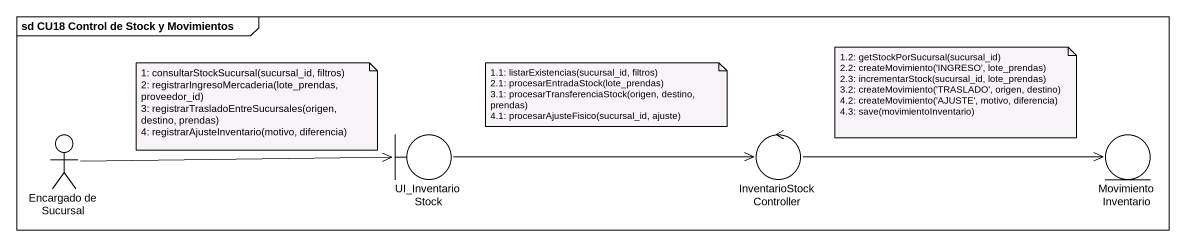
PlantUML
@startuml
mainframe sd CU18 Control de Stock y Movimientos
actor "Encargado de Sucursal" as Encargado_de_Sucursal
boundary UI_InventarioStock
control InventarioStockController
entity MovimientoInventario
Encargado_de_Sucursal -right-> UI_InventarioStock
UI_InventarioStock -right-> InventarioStockController
InventarioStockController -right-> MovimientoInventario
note as N1
  1.2: getStockPorSucursal(sucursal_id)
  2.2: createMovimiento('INGRESO', lote_prendas)
  2.3: incrementarStock(sucursal_id, lote_prendas)
  3.2: createMovimiento('TRASLADO', origen, destino)
  4.2: createMovimiento('AJUSTE', motivo, diferencia)
  4.3: save(movimientoInventario)
end note
note as N2
  1: consultarStockSucursal(sucursal_id, filtros)
  2: registrarIngresoMercaderia(lote_prendas, proveedor_id)
  3: registrarTrasladoEntreSucursales(origen, destino, prendas)
  4: registrarAjusteInventario(motivo, diferencia)
end note
note as N3
  1.1: listarExistencias(sucursal_id, filtros)
  2.1: procesarEntradaStock(lote_prendas)
  3.1: procesarTransferenciaStock(origen, destino, prendas)
  4.1: procesarAjusteFisico(sucursal_id, ajuste)
end note
@enduml
